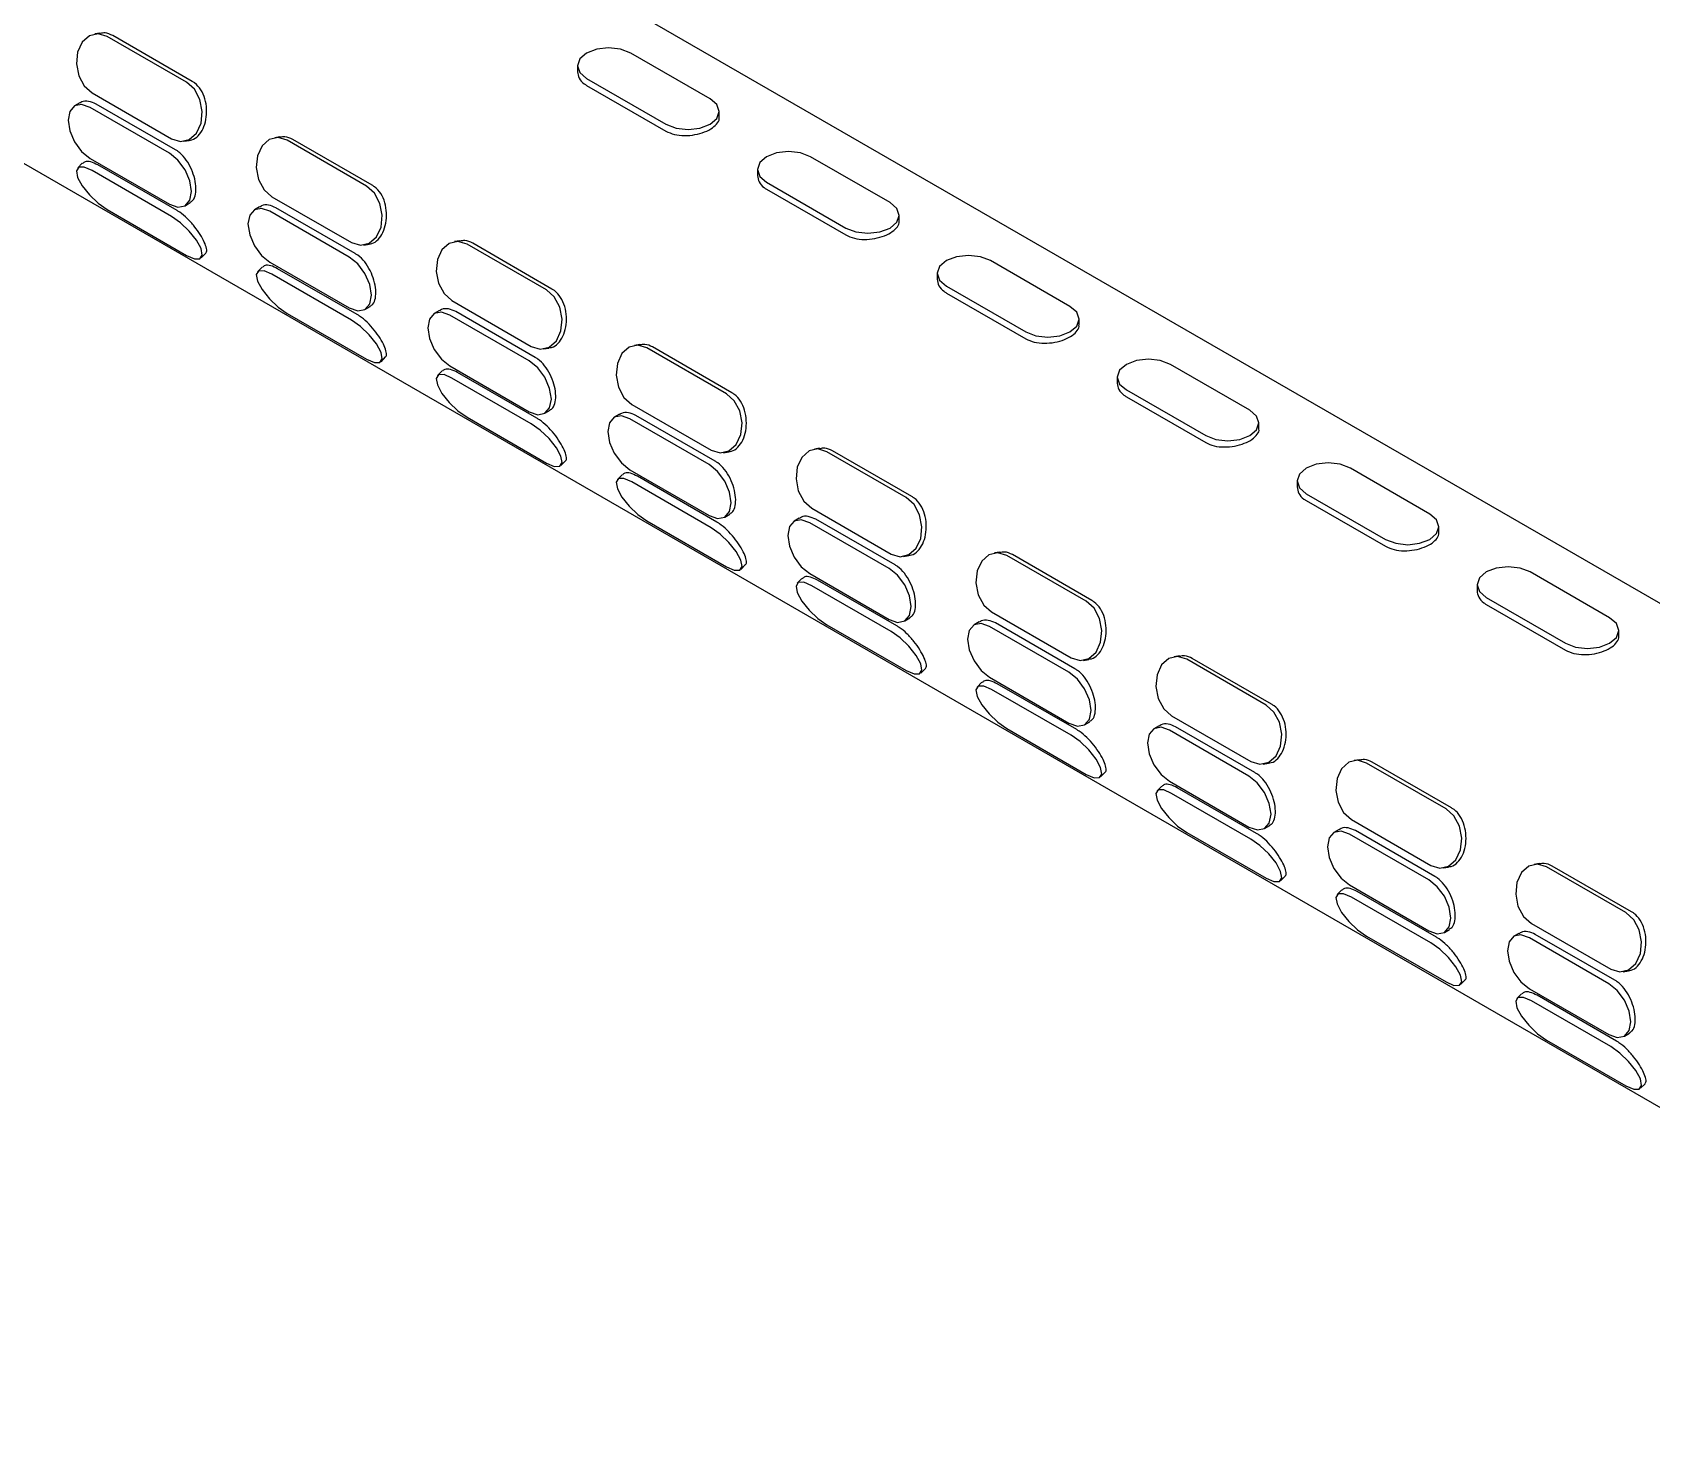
# Model space of a CAD drawing. Extents: x 0 to 3255, y 0 to 2385.
# Drawn here: x 1623.2 to 1753, y 1630.1 to 1742.6 of the extents above; entities that cross this region are included whole.
import ezdxf

# ---------------------------------------------------------------- set-up
doc = ezdxf.new("R2010")
doc.units = 0
doc.header["$LTSCALE"] = 10
doc.header["$MEASUREMENT"] = 0
doc.layers.get('0').update_dxf_attribs({"linetype": 'CONTINUOUS'})

msp = doc.modelspace()

# ---------------------------------------------------------------- linework, layer by layer
at = {"color": 7, "linetype": 'Continuous', "lineweight": 25}
for p, q in [((1816.67, 1660.44), (1473.73, 1858.41)), ((1456.23, 1828.1), (1799.18, 1630.12)), ((1628.62, 1742.56), (1628.2, 1742.49)), ((1635.56, 1738.62), (1629.2, 1742.29)), ((1636.01, 1738.69), (1629.65, 1742.36)), ((1677.53, 1737.29), (1671.17, 1740.96)), ((1666.9, 1739.94), (1666.9, 1739.46)), ((1667.63, 1738.92), (1674, 1735.25)), ((1667.63, 1738.37), (1674, 1734.7)), ((1627.99, 1737.76), (1634.35, 1734.08)), ((1626.99, 1736.96), (1626.57, 1736.72)), ((1634.19, 1732.92), (1627.82, 1736.59)), ((1634.67, 1733.2), (1628.31, 1736.87)), ((1678.27, 1735.79), (1678.27, 1736.27)), ((1635.34, 1733.88), (1635.76, 1733.95)), ((1643.05, 1734.23), (1642.63, 1734.17)), ((1649.99, 1730.29), (1643.62, 1733.96)), ((1650.44, 1730.36), (1644.07, 1734.03)), ((1627.2, 1732.12), (1626.83, 1731.74)), ((1627.82, 1732.51), (1634.19, 1728.84)), ((1634.8, 1728.32), (1628.44, 1731.99)), ((1691.96, 1728.96), (1685.59, 1732.64)), ((1634.35, 1727.86), (1627.99, 1731.54)), ((1681.33, 1731.62), (1681.33, 1731.14)), ((1682.06, 1730.6), (1688.42, 1726.92)), ((1642.41, 1729.43), (1648.78, 1725.75)), ((1682.06, 1730.04), (1688.42, 1726.37)), ((1629.2, 1728.4), (1635.56, 1724.73)), ((1635.44, 1728.71), (1635.86, 1728.96)), ((1641.42, 1728.63), (1641, 1728.39)), ((1648.61, 1724.59), (1642.25, 1728.27)), ((1649.09, 1724.87), (1642.73, 1728.54)), ((1692.69, 1727.46), (1692.69, 1727.94)), ((1649.77, 1725.55), (1650.19, 1725.62)), ((1657.47, 1725.9), (1657.05, 1725.84)), ((1664.41, 1721.96), (1658.05, 1725.64)), ((1664.86, 1722.03), (1658.5, 1725.71)), ((1636.72, 1724.53), (1637.1, 1724.9)), ((1642.25, 1724.18), (1648.61, 1720.51)), ((1706.38, 1720.64), (1700.02, 1724.31)), ((1641.63, 1723.79), (1641.25, 1723.41)), ((1648.78, 1719.54), (1642.41, 1723.21)), ((1649.23, 1719.99), (1642.86, 1723.66)), ((1695.75, 1723.29), (1695.75, 1722.81)), ((1696.48, 1722.27), (1702.85, 1718.6)), ((1696.48, 1721.71), (1702.85, 1718.04)), ((1649.86, 1720.39), (1650.28, 1720.63)), ((1655.84, 1720.3), (1655.42, 1720.06)), ((1656.84, 1721.1), (1663.2, 1717.43)), ((1663.52, 1716.54), (1657.16, 1720.22)), ((1643.62, 1720.07), (1649.99, 1716.4)), ((1663.04, 1716.27), (1656.67, 1719.94)), ((1707.12, 1719.13), (1707.12, 1719.62)), ((1651.15, 1716.2), (1651.52, 1716.58)), ((1664.19, 1717.22), (1664.61, 1717.29)), ((1671.9, 1717.58), (1671.48, 1717.51)), ((1678.84, 1713.63), (1672.47, 1717.31)), ((1679.29, 1713.71), (1672.92, 1717.38)), ((1656.05, 1715.46), (1655.68, 1715.08)), ((1656.67, 1715.86), (1663.04, 1712.18)), ((1663.65, 1711.66), (1657.29, 1715.33)), ((1720.81, 1712.31), (1714.44, 1715.98)), ((1663.2, 1711.21), (1656.84, 1714.88)), ((1710.18, 1714.96), (1710.18, 1714.48)), ((1710.91, 1713.94), (1717.27, 1710.27)), ((1671.26, 1712.77), (1677.63, 1709.1)), ((1710.91, 1713.39), (1717.27, 1709.71)), ((1658.05, 1711.75), (1664.41, 1708.07)), ((1664.29, 1712.06), (1664.71, 1712.3)), ((1670.27, 1711.98), (1669.85, 1711.74)), ((1677.46, 1707.94), (1671.1, 1711.61)), ((1677.94, 1708.22), (1671.58, 1711.89)), ((1721.54, 1710.81), (1721.54, 1711.29)), ((1678.62, 1708.9), (1679.04, 1708.96)), ((1686.32, 1709.25), (1685.9, 1709.18)), ((1693.26, 1705.31), (1686.9, 1708.98)), ((1693.71, 1705.38), (1687.35, 1709.05)), ((1665.57, 1707.87), (1665.95, 1708.25)), ((1671.1, 1707.53), (1677.46, 1703.86)), ((1735.23, 1703.98), (1728.87, 1707.66)), ((1670.48, 1707.13), (1670.1, 1706.76)), ((1677.63, 1702.88), (1671.26, 1706.56)), ((1678.08, 1703.33), (1671.71, 1707.01)), ((1724.6, 1706.63), (1724.6, 1706.15)), ((1725.33, 1705.61), (1731.7, 1701.94)), ((1725.33, 1705.06), (1731.7, 1701.39)), ((1672.47, 1703.42), (1678.84, 1699.74)), ((1678.71, 1703.73), (1679.13, 1703.97)), ((1684.69, 1703.65), (1684.27, 1703.41)), ((1685.69, 1704.45), (1692.05, 1700.77)), ((1692.37, 1699.89), (1686.01, 1703.56)), ((1691.89, 1699.61), (1685.52, 1703.28)), ((1735.97, 1702.48), (1735.97, 1702.96)), ((1700.75, 1700.92), (1700.33, 1700.86)), ((1708.14, 1697.05), (1701.77, 1700.72)), ((1680, 1699.54), (1680.37, 1699.92)), ((1693.04, 1700.57), (1693.46, 1700.64)), ((1707.69, 1696.98), (1701.32, 1700.65)), ((1684.9, 1698.81), (1684.53, 1698.43)), ((1685.52, 1699.2), (1691.89, 1695.53)), ((1692.05, 1694.56), (1685.69, 1698.23)), ((1692.5, 1695.01), (1686.14, 1698.68)), ((1739.03, 1698.31), (1739.03, 1697.83)), ((1749.66, 1695.65), (1743.29, 1699.33)), ((1739.76, 1697.29), (1746.12, 1693.61)), ((1693.14, 1695.4), (1693.56, 1695.65)), ((1700.11, 1696.12), (1706.48, 1692.45)), ((1739.76, 1696.73), (1746.12, 1693.06)), ((1686.9, 1695.09), (1693.26, 1691.42)), ((1699.12, 1695.32), (1698.7, 1695.08)), ((1706.31, 1691.28), (1699.95, 1694.96)), ((1706.79, 1691.56), (1700.43, 1695.24)), ((1750.39, 1694.15), (1750.39, 1694.63)), ((1707.47, 1692.24), (1707.89, 1692.31)), ((1715.17, 1692.59), (1714.75, 1692.53)), ((1722.11, 1688.65), (1715.75, 1692.33)), ((1722.56, 1688.72), (1716.2, 1692.4)), ((1694.42, 1691.22), (1694.8, 1691.59)), ((1699.33, 1690.48), (1698.95, 1690.1)), ((1699.95, 1690.88), (1706.31, 1687.2)), ((1706.93, 1686.68), (1700.56, 1690.35)), ((1706.48, 1686.23), (1700.11, 1689.9)), ((1714.54, 1687.79), (1720.9, 1684.12)), ((1701.32, 1686.76), (1707.69, 1683.09)), ((1707.56, 1687.08), (1707.98, 1687.32)), ((1713.54, 1686.99), (1713.12, 1686.75)), ((1720.74, 1682.96), (1714.37, 1686.63)), ((1721.22, 1683.23), (1714.85, 1686.91)), ((1721.89, 1683.92), (1722.31, 1683.98)), ((1729.6, 1684.27), (1729.18, 1684.2)), ((1736.54, 1680.32), (1730.17, 1684)), ((1736.99, 1680.4), (1730.62, 1684.07)), ((1708.85, 1682.89), (1709.22, 1683.27)), ((1714.37, 1682.55), (1720.74, 1678.87)), ((1713.75, 1682.15), (1713.38, 1681.78)), ((1720.9, 1677.9), (1714.54, 1681.57)), ((1721.35, 1678.35), (1714.99, 1682.02)), ((1721.99, 1678.75), (1722.41, 1678.99)), ((1727.97, 1678.67), (1727.55, 1678.43)), ((1728.96, 1679.46), (1735.33, 1675.79)), ((1715.75, 1678.44), (1722.11, 1674.76)), ((1735.16, 1674.63), (1728.8, 1678.3)), ((1735.64, 1674.91), (1729.28, 1678.58)), ((1723.27, 1674.56), (1723.65, 1674.94)), ((1736.32, 1675.59), (1736.74, 1675.65)), ((1744.02, 1675.94), (1743.6, 1675.87)), ((1750.96, 1672), (1744.6, 1675.67)), ((1751.41, 1672.07), (1745.05, 1675.74)), ((1728.18, 1673.82), (1727.8, 1673.45)), ((1728.8, 1674.22), (1735.16, 1670.55)), ((1735.78, 1670.02), (1729.41, 1673.7)), ((1735.33, 1669.57), (1728.96, 1673.25)), ((1743.39, 1671.14), (1749.75, 1667.46)), ((1730.17, 1670.11), (1736.54, 1666.44)), ((1736.41, 1670.42), (1736.83, 1670.66)), ((1742.39, 1670.34), (1741.97, 1670.1)), ((1749.59, 1666.3), (1743.22, 1669.98)), ((1750.07, 1666.58), (1743.7, 1670.25)), ((1750.74, 1667.26), (1751.16, 1667.33)), ((1737.7, 1666.23), (1738.07, 1666.61)), ((1743.22, 1665.89), (1749.59, 1662.22)), ((1742.6, 1665.5), (1742.23, 1665.12)), ((1749.75, 1661.25), (1743.39, 1664.92)), ((1750.2, 1661.7), (1743.84, 1665.37)), ((1744.6, 1661.78), (1750.96, 1658.11)), ((1750.84, 1662.1), (1751.26, 1662.34)), ((1752.12, 1657.91), (1752.5, 1658.28))]:
    msp.add_line(p, q, dxfattribs=at)
at = {"color": 7, "linetype": 'Continuous', "lineweight": 25, "flags": 128}
for points in [[(1629.2, 1742.29), (1628.47, 1742.51), (1627.77, 1742.35), (1627.19, 1741.83), (1626.82, 1741.04), (1626.73, 1740.1), (1626.91, 1739.14), (1627.36, 1738.32), (1627.99, 1737.76)], [(1671.17, 1740.96), (1670.36, 1741.28), (1669.4, 1741.39), (1668.45, 1741.28), (1667.63, 1740.96), (1667.09, 1740.5), (1666.9, 1739.94), (1667.09, 1739.39), (1667.63, 1738.92)], [(1634.35, 1734.08), (1635.07, 1733.86), (1635.78, 1734.02), (1636.36, 1734.54), (1636.72, 1735.33), (1636.82, 1736.27), (1636.63, 1737.23), (1636.19, 1738.05), (1635.56, 1738.62)], [(1674, 1735.25), (1674.81, 1734.94), (1675.77, 1734.83), (1676.72, 1734.94), (1677.53, 1735.25), (1678.08, 1735.72), (1678.27, 1736.27), (1678.08, 1736.82), (1677.53, 1737.29)], [(1627.82, 1736.59), (1627.15, 1736.83), (1626.57, 1736.72), (1626.19, 1736.28), (1626.06, 1735.57), (1626.19, 1734.71), (1626.57, 1733.83), (1627.15, 1733.06), (1627.82, 1732.51)], [(1643.62, 1733.96), (1642.9, 1734.18), (1642.19, 1734.02), (1641.62, 1733.51), (1641.25, 1732.72), (1641.15, 1731.77), (1641.34, 1730.81), (1641.78, 1729.99), (1642.41, 1729.43)], [(1634.19, 1728.84), (1634.87, 1728.6), (1635.44, 1728.71), (1635.82, 1729.16), (1635.96, 1729.86), (1635.82, 1730.72), (1635.44, 1731.6), (1634.87, 1732.37), (1634.19, 1732.92)], [(1685.59, 1732.64), (1684.78, 1732.95), (1683.83, 1733.06), (1682.87, 1732.95), (1682.06, 1732.64), (1681.52, 1732.17), (1681.33, 1731.62), (1681.52, 1731.06), (1682.06, 1730.6)], [(1627.99, 1731.54), (1627.36, 1731.81), (1626.92, 1731.8), (1626.73, 1731.51), (1626.82, 1730.99), (1627.19, 1730.31), (1627.77, 1729.58), (1628.47, 1728.91), (1629.2, 1728.4)], [(1648.78, 1725.75), (1649.5, 1725.54), (1650.2, 1725.7), (1650.78, 1726.21), (1651.15, 1727), (1651.25, 1727.95), (1651.06, 1728.9), (1650.62, 1729.73), (1649.99, 1730.29)], [(1642.25, 1728.27), (1641.57, 1728.5), (1641, 1728.39), (1640.62, 1727.95), (1640.48, 1727.25), (1640.62, 1726.39), (1641, 1725.5), (1641.57, 1724.73), (1642.25, 1724.18)], [(1688.42, 1726.92), (1689.23, 1726.61), (1690.19, 1726.5), (1691.15, 1726.61), (1691.96, 1726.92), (1692.5, 1727.39), (1692.69, 1727.94), (1692.5, 1728.5), (1691.96, 1728.96)], [(1635.56, 1724.73), (1636.19, 1724.46), (1636.63, 1724.46), (1636.82, 1724.75), (1636.72, 1725.28), (1636.36, 1725.95), (1635.78, 1726.68), (1635.07, 1727.35), (1634.35, 1727.86)], [(1658.05, 1725.64), (1657.32, 1725.85), (1656.62, 1725.69), (1656.04, 1725.18), (1655.67, 1724.39), (1655.58, 1723.44), (1655.76, 1722.49), (1656.21, 1721.66), (1656.84, 1721.1)], [(1648.61, 1720.51), (1649.29, 1720.28), (1649.86, 1720.39), (1650.25, 1720.83), (1650.38, 1721.53), (1650.25, 1722.39), (1649.86, 1723.27), (1649.29, 1724.05), (1648.61, 1724.59)], [(1700.02, 1724.31), (1699.21, 1724.62), (1698.25, 1724.73), (1697.3, 1724.62), (1696.48, 1724.31), (1695.94, 1723.84), (1695.75, 1723.29), (1695.94, 1722.74), (1696.48, 1722.27)], [(1642.41, 1723.21), (1641.78, 1723.48), (1641.34, 1723.47), (1641.15, 1723.19), (1641.25, 1722.66), (1641.62, 1721.98), (1642.2, 1721.25), (1642.9, 1720.58), (1643.62, 1720.07)], [(1663.2, 1717.43), (1663.92, 1717.21), (1664.63, 1717.37), (1665.21, 1717.88), (1665.57, 1718.67), (1665.67, 1719.62), (1665.48, 1720.58), (1665.04, 1721.4), (1664.41, 1721.96)], [(1702.85, 1718.6), (1703.66, 1718.28), (1704.62, 1718.17), (1705.57, 1718.28), (1706.38, 1718.6), (1706.93, 1719.06), (1707.12, 1719.62), (1706.93, 1720.17), (1706.38, 1720.64)], [(1649.99, 1716.4), (1650.62, 1716.13), (1651.06, 1716.14), (1651.25, 1716.43), (1651.15, 1716.95), (1650.78, 1717.63), (1650.2, 1718.36), (1649.5, 1719.03), (1648.78, 1719.54)], [(1656.67, 1719.94), (1656, 1720.17), (1655.42, 1720.06), (1655.04, 1719.62), (1654.91, 1718.92), (1655.04, 1718.06), (1655.42, 1717.18), (1656, 1716.4), (1656.67, 1715.86)], [(1672.47, 1717.31), (1671.75, 1717.53), (1671.04, 1717.37), (1670.47, 1716.85), (1670.1, 1716.06), (1670, 1715.12), (1670.19, 1714.16), (1670.63, 1713.34), (1671.26, 1712.77)], [(1714.44, 1715.98), (1713.63, 1716.3), (1712.68, 1716.41), (1711.72, 1716.3), (1710.91, 1715.98), (1710.37, 1715.51), (1710.18, 1714.96), (1710.37, 1714.41), (1710.91, 1713.94)], [(1656.84, 1714.88), (1656.21, 1715.16), (1655.76, 1715.15), (1655.58, 1714.86), (1655.67, 1714.34), (1656.04, 1713.66), (1656.62, 1712.93), (1657.32, 1712.26), (1658.05, 1711.75)], [(1663.04, 1712.18), (1663.72, 1711.95), (1664.29, 1712.06), (1664.67, 1712.5), (1664.81, 1713.2), (1664.67, 1714.06), (1664.29, 1714.95), (1663.72, 1715.72), (1663.04, 1716.27)], [(1677.63, 1709.1), (1678.35, 1708.88), (1679.05, 1709.04), (1679.63, 1709.56), (1680, 1710.35), (1680.1, 1711.29), (1679.91, 1712.25), (1679.47, 1713.07), (1678.84, 1713.63)], [(1664.41, 1708.07), (1665.04, 1707.8), (1665.48, 1707.81), (1665.67, 1708.1), (1665.57, 1708.62), (1665.21, 1709.3), (1664.63, 1710.03), (1663.92, 1710.7), (1663.2, 1711.21)], [(1671.1, 1711.61), (1670.42, 1711.85), (1669.85, 1711.74), (1669.47, 1711.3), (1669.33, 1710.59), (1669.47, 1709.73), (1669.85, 1708.85), (1670.42, 1708.08), (1671.1, 1707.53)], [(1717.27, 1710.27), (1718.08, 1709.95), (1719.04, 1709.85), (1720, 1709.95), (1720.81, 1710.27), (1721.35, 1710.74), (1721.54, 1711.29), (1721.35, 1711.84), (1720.81, 1712.31)], [(1686.9, 1708.98), (1686.17, 1709.2), (1685.47, 1709.04), (1684.89, 1708.52), (1684.52, 1707.73), (1684.43, 1706.79), (1684.61, 1705.83), (1685.06, 1705.01), (1685.69, 1704.45)], [(1677.46, 1703.86), (1678.14, 1703.62), (1678.71, 1703.73), (1679.1, 1704.17), (1679.23, 1704.88), (1679.1, 1705.74), (1678.71, 1706.62), (1678.14, 1707.39), (1677.46, 1707.94)], [(1728.87, 1707.66), (1728.06, 1707.97), (1727.1, 1708.08), (1726.14, 1707.97), (1725.33, 1707.66), (1724.79, 1707.19), (1724.6, 1706.63), (1724.79, 1706.08), (1725.33, 1705.61)], [(1671.26, 1706.56), (1670.63, 1706.83), (1670.19, 1706.82), (1670, 1706.53), (1670.1, 1706.01), (1670.47, 1705.33), (1671.05, 1704.6), (1671.75, 1703.93), (1672.47, 1703.42)], [(1692.05, 1700.77), (1692.77, 1700.55), (1693.48, 1700.72), (1694.06, 1701.23), (1694.42, 1702.02), (1694.52, 1702.96), (1694.33, 1703.92), (1693.89, 1704.74), (1693.26, 1705.31)], [(1685.52, 1703.28), (1684.85, 1703.52), (1684.27, 1703.41), (1683.89, 1702.97), (1683.76, 1702.26), (1683.89, 1701.41), (1684.27, 1700.52), (1684.85, 1699.75), (1685.52, 1699.2)], [(1731.7, 1701.94), (1732.51, 1701.63), (1733.47, 1701.52), (1734.42, 1701.63), (1735.23, 1701.94), (1735.78, 1702.41), (1735.97, 1702.96), (1735.78, 1703.51), (1735.23, 1703.98)], [(1678.84, 1699.74), (1679.47, 1699.47), (1679.91, 1699.48), (1680.1, 1699.77), (1680, 1700.29), (1679.63, 1700.97), (1679.05, 1701.7), (1678.35, 1702.37), (1677.63, 1702.88)], [(1701.32, 1700.65), (1700.6, 1700.87), (1699.89, 1700.71), (1699.32, 1700.2), (1698.95, 1699.41), (1698.85, 1698.46), (1699.04, 1697.5), (1699.48, 1696.68), (1700.11, 1696.12)], [(1691.89, 1695.53), (1692.57, 1695.29), (1693.14, 1695.4), (1693.52, 1695.85), (1693.66, 1696.55), (1693.52, 1697.41), (1693.14, 1698.29), (1692.56, 1699.07), (1691.89, 1699.61)], [(1743.29, 1699.33), (1742.48, 1699.64), (1741.53, 1699.75), (1740.57, 1699.64), (1739.76, 1699.33), (1739.22, 1698.86), (1739.03, 1698.31), (1739.22, 1697.76), (1739.76, 1697.29)], [(1685.69, 1698.23), (1685.06, 1698.5), (1684.61, 1698.49), (1684.43, 1698.2), (1684.52, 1697.68), (1684.89, 1697), (1685.47, 1696.27), (1686.17, 1695.6), (1686.9, 1695.09)], [(1706.48, 1692.45), (1707.2, 1692.23), (1707.9, 1692.39), (1708.48, 1692.9), (1708.85, 1693.69), (1708.95, 1694.64), (1708.76, 1695.59), (1708.32, 1696.42), (1707.69, 1696.98)], [(1746.12, 1693.61), (1746.93, 1693.3), (1747.89, 1693.19), (1748.85, 1693.3), (1749.66, 1693.61), (1750.2, 1694.08), (1750.39, 1694.63), (1750.2, 1695.19), (1749.66, 1695.65)], [(1693.26, 1691.42), (1693.89, 1691.15), (1694.33, 1691.16), (1694.52, 1691.44), (1694.42, 1691.97), (1694.06, 1692.64), (1693.48, 1693.37), (1692.77, 1694.05), (1692.05, 1694.56)], [(1699.95, 1694.96), (1699.27, 1695.19), (1698.7, 1695.08), (1698.32, 1694.64), (1698.18, 1693.94), (1698.32, 1693.08), (1698.7, 1692.19), (1699.27, 1691.42), (1699.95, 1690.88)], [(1715.75, 1692.33), (1715.02, 1692.54), (1714.32, 1692.38), (1713.74, 1691.87), (1713.37, 1691.08), (1713.28, 1690.13), (1713.46, 1689.18), (1713.91, 1688.35), (1714.54, 1687.79)], [(1706.31, 1687.2), (1706.99, 1686.97), (1707.56, 1687.08), (1707.95, 1687.52), (1708.08, 1688.22), (1707.95, 1689.08), (1707.56, 1689.96), (1706.99, 1690.74), (1706.31, 1691.28)], [(1700.11, 1689.9), (1699.48, 1690.17), (1699.04, 1690.16), (1698.85, 1689.88), (1698.95, 1689.35), (1699.32, 1688.68), (1699.9, 1687.94), (1700.6, 1687.27), (1701.32, 1686.76)], [(1720.9, 1684.12), (1721.62, 1683.9), (1722.33, 1684.06), (1722.91, 1684.57), (1723.27, 1685.36), (1723.37, 1686.31), (1723.18, 1687.27), (1722.74, 1688.09), (1722.11, 1688.65)], [(1714.37, 1686.63), (1713.7, 1686.87), (1713.12, 1686.75), (1712.74, 1686.31), (1712.61, 1685.61), (1712.74, 1684.75), (1713.12, 1683.87), (1713.7, 1683.09), (1714.37, 1682.55)], [(1707.69, 1683.09), (1708.32, 1682.82), (1708.76, 1682.83), (1708.95, 1683.12), (1708.85, 1683.64), (1708.48, 1684.32), (1707.9, 1685.05), (1707.2, 1685.72), (1706.48, 1686.23)], [(1730.17, 1684), (1729.45, 1684.22), (1728.74, 1684.06), (1728.17, 1683.54), (1727.8, 1682.75), (1727.7, 1681.81), (1727.89, 1680.85), (1728.33, 1680.03), (1728.96, 1679.46)], [(1720.74, 1678.87), (1721.42, 1678.64), (1721.99, 1678.75), (1722.37, 1679.19), (1722.51, 1679.89), (1722.37, 1680.75), (1721.99, 1681.64), (1721.41, 1682.41), (1720.74, 1682.96)], [(1714.54, 1681.57), (1713.91, 1681.85), (1713.46, 1681.84), (1713.28, 1681.55), (1713.37, 1681.03), (1713.74, 1680.35), (1714.32, 1679.62), (1715.02, 1678.95), (1715.75, 1678.44)], [(1735.33, 1675.79), (1736.05, 1675.57), (1736.75, 1675.73), (1737.33, 1676.25), (1737.7, 1677.04), (1737.8, 1677.98), (1737.61, 1678.94), (1737.17, 1679.76), (1736.54, 1680.32)], [(1722.11, 1674.76), (1722.74, 1674.49), (1723.18, 1674.5), (1723.37, 1674.79), (1723.27, 1675.31), (1722.91, 1675.99), (1722.33, 1676.72), (1721.62, 1677.39), (1720.9, 1677.9)], [(1728.8, 1678.3), (1728.12, 1678.54), (1727.55, 1678.43), (1727.17, 1677.99), (1727.03, 1677.28), (1727.17, 1676.42), (1727.55, 1675.54), (1728.12, 1674.77), (1728.8, 1674.22)], [(1744.6, 1675.67), (1743.87, 1675.89), (1743.17, 1675.73), (1742.59, 1675.21), (1742.22, 1674.42), (1742.13, 1673.48), (1742.31, 1672.52), (1742.76, 1671.7), (1743.39, 1671.14)], [(1728.96, 1673.25), (1728.33, 1673.52), (1727.89, 1673.51), (1727.7, 1673.22), (1727.8, 1672.7), (1728.17, 1672.02), (1728.75, 1671.29), (1729.45, 1670.62), (1730.17, 1670.11)], [(1735.16, 1670.55), (1735.84, 1670.31), (1736.41, 1670.42), (1736.8, 1670.86), (1736.93, 1671.57), (1736.8, 1672.43), (1736.41, 1673.31), (1735.84, 1674.08), (1735.16, 1674.63)], [(1749.75, 1667.46), (1750.47, 1667.25), (1751.18, 1667.41), (1751.76, 1667.92), (1752.12, 1668.71), (1752.22, 1669.66), (1752.03, 1670.61), (1751.59, 1671.43), (1750.96, 1672)], [(1736.54, 1666.44), (1737.17, 1666.16), (1737.61, 1666.17), (1737.8, 1666.46), (1737.7, 1666.98), (1737.33, 1667.66), (1736.75, 1668.39), (1736.05, 1669.06), (1735.33, 1669.57)], [(1743.22, 1669.98), (1742.55, 1670.21), (1741.97, 1670.1), (1741.59, 1669.66), (1741.46, 1668.95), (1741.59, 1668.1), (1741.97, 1667.21), (1742.55, 1666.44), (1743.22, 1665.89)], [(1749.59, 1662.22), (1750.27, 1661.98), (1750.84, 1662.1), (1751.22, 1662.54), (1751.36, 1663.24), (1751.22, 1664.1), (1750.84, 1664.98), (1750.26, 1665.76), (1749.59, 1666.3)], [(1743.39, 1664.92), (1742.76, 1665.19), (1742.31, 1665.18), (1742.13, 1664.89), (1742.22, 1664.37), (1742.59, 1663.69), (1743.17, 1662.96), (1743.87, 1662.29), (1744.6, 1661.78)], [(1750.96, 1658.11), (1751.59, 1657.84), (1752.03, 1657.85), (1752.22, 1658.13), (1752.12, 1658.66), (1751.76, 1659.33), (1751.18, 1660.06), (1750.47, 1660.74), (1749.75, 1661.25)]]:
    msp.add_lwpolyline(points, dxfattribs=at)
at = {"color": 7, "linetype": 'Continuous', "lineweight": 25}
for points, knots in [([(1629.65, 1742.36), (1629.44, 1742.46), (1629.11, 1742.62), (1628.76, 1742.55), (1628.63, 1742.53)], [0, 0, 0, 0, 0.621996, 1, 1, 1, 1]), ([(1635.76, 1733.98), (1635.83, 1733.98), (1636.11, 1733.99), (1636.51, 1734.3), (1636.91, 1734.87), (1637.14, 1735.62), (1637.2, 1736.46), (1637.06, 1737.3), (1636.73, 1738.04), (1636.34, 1738.48), (1636.08, 1738.65), (1636.01, 1738.69)], [0, 0, 0, 0, 0.050446, 0.179924, 0.309954, 0.439091, 0.567296, 0.695954, 0.825757, 0.955632, 1, 1, 1, 1]), ([(1666.9, 1739.46), (1666.93, 1739.29), (1666.98, 1738.93), (1667.31, 1738.57), (1667.57, 1738.41), (1667.63, 1738.37)], [0, 0, 0, 0, 0.422767, 0.853017, 1, 1, 1, 1]), ([(1628.31, 1736.87), (1628.11, 1736.96), (1627.71, 1737.13), (1627.24, 1737.12), (1627.06, 1736.97), (1627.01, 1736.93)], [0, 0, 0, 0, 0.426698, 0.853291, 1, 1, 1, 1]), ([(1674, 1734.7), (1674.21, 1734.6), (1674.65, 1734.4), (1675.48, 1734.31), (1676.33, 1734.39), (1677.12, 1734.61), (1677.76, 1734.95), (1678.15, 1735.35), (1678.31, 1735.64), (1678.26, 1735.79), (1678.26, 1735.79)], [0, 0, 0, 0, 0.142186, 0.284336, 0.427401, 0.571077, 0.713766, 0.855425, 0.997584, 1, 1, 1, 1]), ([(1635.84, 1728.98), (1635.92, 1729.03), (1636.13, 1729.15), (1636.3, 1729.61), (1636.33, 1730.28), (1636.19, 1731.05), (1635.88, 1731.84), (1635.44, 1732.56), (1635, 1732.99), (1634.74, 1733.16), (1634.67, 1733.2)], [0, 0, 0, 0, 0.094149, 0.237779, 0.380423, 0.522038, 0.664153, 0.807532, 0.950991, 1, 1, 1, 1]), ([(1644.07, 1734.03), (1643.87, 1734.13), (1643.53, 1734.29), (1643.18, 1734.22), (1643.05, 1734.2)], [0, 0, 0, 0, 0.6219957, 1, 1, 1, 1]), ([(1628.44, 1731.99), (1628.25, 1732.08), (1627.86, 1732.27), (1627.43, 1732.29), (1627.28, 1732.15), (1627.22, 1732.09)], [0, 0, 0, 0, 0.368703, 0.737315, 1, 1, 1, 1]), ([(1681.33, 1731.14), (1681.36, 1730.96), (1681.41, 1730.61), (1681.74, 1730.24), (1681.99, 1730.08), (1682.06, 1730.04)], [0, 0, 0, 0, 0.422767, 0.853017, 1, 1, 1, 1]), ([(1650.18, 1725.65), (1650.26, 1725.65), (1650.53, 1725.67), (1650.94, 1725.98), (1651.33, 1726.54), (1651.57, 1727.3), (1651.62, 1728.13), (1651.49, 1728.97), (1651.16, 1729.71), (1650.77, 1730.15), (1650.5, 1730.32), (1650.44, 1730.36)], [0, 0, 0, 0, 0.050446, 0.179924, 0.309954, 0.439091, 0.567296, 0.695954, 0.825757, 0.955632, 1, 1, 1, 1]), ([(1637.08, 1724.92), (1637.1, 1724.93), (1637.2, 1724.98), (1637.18, 1725.27), (1637.01, 1725.76), (1636.67, 1726.4), (1636.19, 1727.07), (1635.62, 1727.71), (1635.14, 1728.11), (1634.87, 1728.27), (1634.8, 1728.32)], [0, 0, 0, 0, 0.04406, 0.195632, 0.346164, 0.495609, 0.645582, 0.796889, 0.948281, 1, 1, 1, 1]), ([(1642.73, 1728.54), (1642.53, 1728.63), (1642.13, 1728.81), (1641.67, 1728.79), (1641.48, 1728.64), (1641.43, 1728.6)], [0, 0, 0, 0, 0.426698, 0.853291, 1, 1, 1, 1]), ([(1688.42, 1726.37), (1688.64, 1726.27), (1689.07, 1726.07), (1689.9, 1725.98), (1690.75, 1726.06), (1691.54, 1726.29), (1692.19, 1726.62), (1692.57, 1727.02), (1692.74, 1727.31), (1692.69, 1727.46), (1692.69, 1727.46)], [0, 0, 0, 0, 0.142186, 0.284336, 0.427401, 0.571077, 0.713766, 0.855425, 0.997584, 1, 1, 1, 1]), ([(1658.5, 1725.71), (1658.29, 1725.8), (1657.96, 1725.96), (1657.61, 1725.9), (1657.48, 1725.87)], [0, 0, 0, 0, 0.621996, 1, 1, 1, 1]), ([(1650.26, 1720.65), (1650.35, 1720.7), (1650.56, 1720.82), (1650.72, 1721.28), (1650.76, 1721.95), (1650.61, 1722.73), (1650.31, 1723.52), (1649.86, 1724.23), (1649.43, 1724.66), (1649.16, 1724.83), (1649.09, 1724.87)], [0, 0, 0, 0, 0.094149, 0.237779, 0.380423, 0.522038, 0.664153, 0.807532, 0.950991, 1, 1, 1, 1]), ([(1642.86, 1723.66), (1642.67, 1723.75), (1642.29, 1723.94), (1641.85, 1723.96), (1641.71, 1723.82), (1641.65, 1723.77)], [0, 0, 0, 0, 0.368703, 0.737315, 1, 1, 1, 1]), ([(1695.75, 1722.81), (1695.78, 1722.63), (1695.83, 1722.28), (1696.16, 1721.92), (1696.42, 1721.76), (1696.48, 1721.71)], [0, 0, 0, 0, 0.422767, 0.853017, 1, 1, 1, 1]), ([(1664.61, 1717.32), (1664.68, 1717.33), (1664.96, 1717.34), (1665.36, 1717.65), (1665.76, 1718.21), (1665.99, 1718.97), (1666.05, 1719.81), (1665.91, 1720.64), (1665.58, 1721.38), (1665.19, 1721.82), (1664.93, 1721.99), (1664.86, 1722.03)], [0, 0, 0, 0, 0.0504462, 0.1799239, 0.309954, 0.439091, 0.567296, 0.6959542, 0.8257566, 0.9556319, 1, 1, 1, 1]), ([(1657.16, 1720.22), (1656.96, 1720.3), (1656.56, 1720.48), (1656.09, 1720.46), (1655.91, 1720.31), (1655.86, 1720.28)], [0, 0, 0, 0, 0.426698, 0.853291, 1, 1, 1, 1]), ([(1651.5, 1716.6), (1651.53, 1716.61), (1651.62, 1716.65), (1651.6, 1716.94), (1651.44, 1717.44), (1651.09, 1718.07), (1650.62, 1718.75), (1650.05, 1719.38), (1649.56, 1719.78), (1649.3, 1719.95), (1649.23, 1719.99)], [0, 0, 0, 0, 0.04406, 0.195632, 0.346164, 0.495609, 0.645582, 0.796889, 0.948281, 1, 1, 1, 1]), ([(1702.85, 1718.04), (1703.06, 1717.94), (1703.5, 1717.74), (1704.33, 1717.66), (1705.18, 1717.73), (1705.97, 1717.96), (1706.61, 1718.29), (1707, 1718.69), (1707.16, 1718.99), (1707.11, 1719.13), (1707.11, 1719.13)], [0, 0, 0, 0, 0.142186, 0.284336, 0.427401, 0.571077, 0.713766, 0.855425, 0.997584, 1, 1, 1, 1]), ([(1672.92, 1717.38), (1672.72, 1717.48), (1672.38, 1717.63), (1672.03, 1717.57), (1671.9, 1717.54)], [0, 0, 0, 0, 0.621996, 1, 1, 1, 1]), ([(1664.69, 1712.33), (1664.77, 1712.37), (1664.98, 1712.49), (1665.15, 1712.96), (1665.18, 1713.62), (1665.04, 1714.4), (1664.73, 1715.19), (1664.29, 1715.9), (1663.85, 1716.34), (1663.59, 1716.5), (1663.52, 1716.54)], [0, 0, 0, 0, 0.094149, 0.237779, 0.380423, 0.522038, 0.664153, 0.807532, 0.950991, 1, 1, 1, 1]), ([(1657.29, 1715.33), (1657.1, 1715.43), (1656.71, 1715.61), (1656.28, 1715.63), (1656.13, 1715.5), (1656.07, 1715.44)], [0, 0, 0, 0, 0.368703, 0.737315, 1, 1, 1, 1]), ([(1679.03, 1709), (1679.11, 1709), (1679.38, 1709.01), (1679.79, 1709.32), (1680.18, 1709.88), (1680.42, 1710.64), (1680.47, 1711.48), (1680.34, 1712.32), (1680.01, 1713.05), (1679.62, 1713.5), (1679.35, 1713.66), (1679.29, 1713.71)], [0, 0, 0, 0, 0.050446, 0.179924, 0.309954, 0.439091, 0.567296, 0.695954, 0.825757, 0.955632, 1, 1, 1, 1]), ([(1710.18, 1714.48), (1710.2, 1714.31), (1710.26, 1713.95), (1710.59, 1713.59), (1710.84, 1713.43), (1710.91, 1713.39)], [0, 0, 0, 0, 0.422767, 0.853017, 1, 1, 1, 1]), ([(1665.93, 1708.27), (1665.95, 1708.28), (1666.05, 1708.32), (1666.03, 1708.61), (1665.86, 1709.11), (1665.52, 1709.74), (1665.04, 1710.42), (1664.47, 1711.05), (1663.99, 1711.46), (1663.72, 1711.62), (1663.65, 1711.66)], [0, 0, 0, 0, 0.04406, 0.195632, 0.346164, 0.495609, 0.645582, 0.796889, 0.948281, 1, 1, 1, 1]), ([(1671.58, 1711.89), (1671.38, 1711.98), (1670.98, 1712.15), (1670.52, 1712.13), (1670.33, 1711.99), (1670.28, 1711.95)], [0, 0, 0, 0, 0.426698, 0.853291, 1, 1, 1, 1]), ([(1717.27, 1709.71), (1717.49, 1709.61), (1717.92, 1709.41), (1718.75, 1709.33), (1719.6, 1709.41), (1720.39, 1709.63), (1721.03, 1709.97), (1721.42, 1710.37), (1721.59, 1710.66), (1721.54, 1710.8), (1721.54, 1710.81)], [0, 0, 0, 0, 0.142186, 0.284336, 0.427401, 0.571077, 0.713766, 0.855425, 0.997584, 1, 1, 1, 1]), ([(1687.35, 1709.05), (1687.14, 1709.15), (1686.81, 1709.31), (1686.46, 1709.24), (1686.33, 1709.22)], [0, 0, 0, 0, 0.6219957, 1, 1, 1, 1]), ([(1671.71, 1707.01), (1671.52, 1707.1), (1671.14, 1707.29), (1670.7, 1707.3), (1670.56, 1707.17), (1670.5, 1707.11)], [0, 0, 0, 0, 0.368703, 0.737315, 1, 1, 1, 1]), ([(1679.11, 1704), (1679.2, 1704.05), (1679.41, 1704.17), (1679.57, 1704.63), (1679.61, 1705.29), (1679.46, 1706.07), (1679.16, 1706.86), (1678.71, 1707.58), (1678.28, 1708.01), (1678.01, 1708.17), (1677.94, 1708.22)], [0, 0, 0, 0, 0.094149, 0.237779, 0.380423, 0.522038, 0.664153, 0.807532, 0.950991, 1, 1, 1, 1]), ([(1724.6, 1706.15), (1724.63, 1705.98), (1724.68, 1705.62), (1725.01, 1705.26), (1725.27, 1705.1), (1725.33, 1705.06)], [0, 0, 0, 0, 0.422767, 0.853017, 1, 1, 1, 1]), ([(1693.46, 1700.67), (1693.53, 1700.67), (1693.81, 1700.69), (1694.21, 1700.99), (1694.61, 1701.56), (1694.84, 1702.31), (1694.9, 1703.15), (1694.76, 1703.99), (1694.43, 1704.73), (1694.04, 1705.17), (1693.78, 1705.34), (1693.71, 1705.38)], [0, 0, 0, 0, 0.050446, 0.179924, 0.309954, 0.439091, 0.567296, 0.695954, 0.825757, 0.955632, 1, 1, 1, 1]), ([(1680.35, 1699.94), (1680.38, 1699.95), (1680.47, 1700), (1680.45, 1700.28), (1680.29, 1700.78), (1679.94, 1701.42), (1679.47, 1702.09), (1678.9, 1702.72), (1678.41, 1703.13), (1678.15, 1703.29), (1678.08, 1703.33)], [0, 0, 0, 0, 0.04406, 0.195632, 0.346164, 0.495609, 0.645582, 0.796889, 0.948281, 1, 1, 1, 1]), ([(1686.01, 1703.56), (1685.81, 1703.65), (1685.41, 1703.82), (1684.94, 1703.81), (1684.76, 1703.66), (1684.71, 1703.62)], [0, 0, 0, 0, 0.426698, 0.853291, 1, 1, 1, 1]), ([(1731.7, 1701.39), (1731.91, 1701.29), (1732.35, 1701.09), (1733.18, 1701), (1734.03, 1701.08), (1734.82, 1701.3), (1735.46, 1701.64), (1735.85, 1702.04), (1736.01, 1702.33), (1735.96, 1702.48), (1735.96, 1702.48)], [0, 0, 0, 0, 0.142186, 0.284336, 0.427401, 0.571077, 0.713766, 0.855425, 0.997584, 1, 1, 1, 1]), ([(1701.77, 1700.72), (1701.57, 1700.82), (1701.23, 1700.98), (1700.88, 1700.91), (1700.75, 1700.89)], [0, 0, 0, 0, 0.621996, 1, 1, 1, 1]), ([(1693.54, 1695.67), (1693.62, 1695.72), (1693.83, 1695.84), (1694, 1696.3), (1694.03, 1696.97), (1693.89, 1697.74), (1693.58, 1698.54), (1693.14, 1699.25), (1692.7, 1699.68), (1692.44, 1699.85), (1692.37, 1699.89)], [0, 0, 0, 0, 0.094149, 0.237779, 0.380423, 0.522038, 0.664153, 0.807532, 0.950991, 1, 1, 1, 1]), ([(1686.14, 1698.68), (1685.95, 1698.77), (1685.56, 1698.96), (1685.13, 1698.98), (1684.98, 1698.84), (1684.92, 1698.79)], [0, 0, 0, 0, 0.368703, 0.737315, 1, 1, 1, 1]), ([(1707.88, 1692.34), (1707.96, 1692.35), (1708.23, 1692.36), (1708.64, 1692.67), (1709.03, 1693.23), (1709.27, 1693.99), (1709.32, 1694.82), (1709.19, 1695.66), (1708.86, 1696.4), (1708.47, 1696.84), (1708.2, 1697.01), (1708.14, 1697.05)], [0, 0, 0, 0, 0.050446, 0.179924, 0.309954, 0.439091, 0.567296, 0.695954, 0.825757, 0.955632, 1, 1, 1, 1]), ([(1739.03, 1697.83), (1739.05, 1697.65), (1739.11, 1697.3), (1739.44, 1696.93), (1739.69, 1696.77), (1739.76, 1696.73)], [0, 0, 0, 0, 0.422767, 0.853017, 1, 1, 1, 1]), ([(1694.78, 1691.61), (1694.8, 1691.62), (1694.9, 1691.67), (1694.88, 1691.96), (1694.71, 1692.45), (1694.37, 1693.09), (1693.89, 1693.76), (1693.32, 1694.4), (1692.84, 1694.8), (1692.57, 1694.96), (1692.5, 1695.01)], [0, 0, 0, 0, 0.0440598, 0.1956323, 0.3461637, 0.4956088, 0.6455822, 0.7968893, 0.9482813, 1, 1, 1, 1]), ([(1700.43, 1695.24), (1700.23, 1695.32), (1699.83, 1695.5), (1699.37, 1695.48), (1699.18, 1695.33), (1699.13, 1695.3)], [0, 0, 0, 0, 0.426698, 0.853291, 1, 1, 1, 1]), ([(1746.12, 1693.06), (1746.34, 1692.96), (1746.77, 1692.76), (1747.6, 1692.68), (1748.45, 1692.75), (1749.24, 1692.98), (1749.88, 1693.31), (1750.27, 1693.71), (1750.44, 1694), (1750.39, 1694.15), (1750.39, 1694.15)], [0, 0, 0, 0, 0.142186, 0.284336, 0.427401, 0.571077, 0.713766, 0.855425, 0.997584, 1, 1, 1, 1]), ([(1716.2, 1692.4), (1715.99, 1692.5), (1715.66, 1692.65), (1715.31, 1692.59), (1715.18, 1692.56)], [0, 0, 0, 0, 0.621996, 1, 1, 1, 1]), ([(1700.56, 1690.35), (1700.37, 1690.45), (1699.99, 1690.63), (1699.55, 1690.65), (1699.41, 1690.51), (1699.35, 1690.46)], [0, 0, 0, 0, 0.368703, 0.737315, 1, 1, 1, 1]), ([(1707.96, 1687.35), (1708.05, 1687.39), (1708.26, 1687.51), (1708.42, 1687.97), (1708.46, 1688.64), (1708.31, 1689.42), (1708.01, 1690.21), (1707.56, 1690.92), (1707.13, 1691.35), (1706.86, 1691.52), (1706.79, 1691.56)], [0, 0, 0, 0, 0.094149, 0.237779, 0.380423, 0.522038, 0.664153, 0.807532, 0.950991, 1, 1, 1, 1]), ([(1722.31, 1684.01), (1722.38, 1684.02), (1722.66, 1684.03), (1723.06, 1684.34), (1723.46, 1684.9), (1723.69, 1685.66), (1723.75, 1686.5), (1723.61, 1687.33), (1723.28, 1688.07), (1722.89, 1688.51), (1722.63, 1688.68), (1722.56, 1688.72)], [0, 0, 0, 0, 0.050446, 0.179924, 0.309954, 0.439091, 0.567296, 0.695954, 0.825757, 0.955632, 1, 1, 1, 1]), ([(1709.2, 1683.29), (1709.23, 1683.3), (1709.32, 1683.34), (1709.3, 1683.63), (1709.14, 1684.13), (1708.79, 1684.76), (1708.32, 1685.44), (1707.75, 1686.07), (1707.26, 1686.47), (1707, 1686.64), (1706.93, 1686.68)], [0, 0, 0, 0, 0.0440598, 0.1956323, 0.3461637, 0.4956088, 0.6455822, 0.7968893, 0.9482813, 1, 1, 1, 1]), ([(1714.85, 1686.91), (1714.66, 1686.99), (1714.26, 1687.17), (1713.79, 1687.15), (1713.61, 1687.01), (1713.56, 1686.97)], [0, 0, 0, 0, 0.426698, 0.853291, 1, 1, 1, 1]), ([(1730.62, 1684.07), (1730.42, 1684.17), (1730.08, 1684.33), (1729.73, 1684.26), (1729.6, 1684.23)], [0, 0, 0, 0, 0.621996, 1, 1, 1, 1]), ([(1722.39, 1679.02), (1722.47, 1679.07), (1722.68, 1679.18), (1722.85, 1679.65), (1722.88, 1680.31), (1722.74, 1681.09), (1722.43, 1681.88), (1721.99, 1682.59), (1721.55, 1683.03), (1721.29, 1683.19), (1721.22, 1683.23)], [0, 0, 0, 0, 0.094149, 0.237779, 0.380423, 0.522038, 0.664153, 0.807532, 0.950991, 1, 1, 1, 1]), ([(1714.99, 1682.02), (1714.8, 1682.12), (1714.41, 1682.3), (1713.98, 1682.32), (1713.83, 1682.19), (1713.77, 1682.13)], [0, 0, 0, 0, 0.368703, 0.737315, 1, 1, 1, 1]), ([(1736.73, 1675.69), (1736.81, 1675.69), (1737.08, 1675.7), (1737.49, 1676.01), (1737.88, 1676.58), (1738.12, 1677.33), (1738.17, 1678.17), (1738.04, 1679.01), (1737.71, 1679.75), (1737.32, 1680.19), (1737.05, 1680.35), (1736.99, 1680.4)], [0, 0, 0, 0, 0.050446, 0.179924, 0.309954, 0.439091, 0.567296, 0.695954, 0.825757, 0.955632, 1, 1, 1, 1]), ([(1729.28, 1678.58), (1729.08, 1678.67), (1728.68, 1678.84), (1728.22, 1678.83), (1728.03, 1678.68), (1727.98, 1678.64)], [0, 0, 0, 0, 0.426698, 0.853291, 1, 1, 1, 1]), ([(1723.63, 1674.96), (1723.65, 1674.97), (1723.75, 1675.01), (1723.73, 1675.3), (1723.56, 1675.8), (1723.22, 1676.43), (1722.74, 1677.11), (1722.17, 1677.74), (1721.69, 1678.15), (1721.42, 1678.31), (1721.35, 1678.35)], [0, 0, 0, 0, 0.0440598, 0.1956323, 0.3461637, 0.4956088, 0.6455822, 0.7968893, 0.9482813, 1, 1, 1, 1]), ([(1736.81, 1670.69), (1736.9, 1670.74), (1737.11, 1670.86), (1737.27, 1671.32), (1737.31, 1671.98), (1737.16, 1672.76), (1736.86, 1673.55), (1736.41, 1674.27), (1735.98, 1674.7), (1735.71, 1674.86), (1735.64, 1674.91)], [0, 0, 0, 0, 0.094149, 0.237779, 0.380423, 0.522038, 0.664153, 0.807532, 0.950991, 1, 1, 1, 1]), ([(1745.05, 1675.74), (1744.84, 1675.84), (1744.51, 1676), (1744.16, 1675.93), (1744.03, 1675.91)], [0, 0, 0, 0, 0.621996, 1, 1, 1, 1]), ([(1729.41, 1673.7), (1729.22, 1673.79), (1728.84, 1673.98), (1728.4, 1673.99), (1728.26, 1673.86), (1728.2, 1673.8)], [0, 0, 0, 0, 0.368703, 0.737315, 1, 1, 1, 1]), ([(1751.16, 1667.36), (1751.23, 1667.36), (1751.51, 1667.38), (1751.91, 1667.68), (1752.31, 1668.25), (1752.54, 1669), (1752.6, 1669.84), (1752.46, 1670.68), (1752.13, 1671.42), (1751.74, 1671.86), (1751.48, 1672.03), (1751.41, 1672.07)], [0, 0, 0, 0, 0.050446, 0.179924, 0.309954, 0.439091, 0.567296, 0.695954, 0.825757, 0.955632, 1, 1, 1, 1]), ([(1738.05, 1666.63), (1738.08, 1666.64), (1738.17, 1666.69), (1738.15, 1666.97), (1737.99, 1667.47), (1737.64, 1668.11), (1737.17, 1668.78), (1736.6, 1669.42), (1736.11, 1669.82), (1735.85, 1669.98), (1735.78, 1670.02)], [0, 0, 0, 0, 0.04406, 0.195632, 0.346164, 0.495609, 0.645582, 0.796889, 0.948281, 1, 1, 1, 1]), ([(1743.7, 1670.25), (1743.51, 1670.34), (1743.11, 1670.51), (1742.64, 1670.5), (1742.46, 1670.35), (1742.41, 1670.31)], [0, 0, 0, 0, 0.426698, 0.853291, 1, 1, 1, 1]), ([(1743.84, 1665.37), (1743.65, 1665.46), (1743.26, 1665.65), (1742.83, 1665.67), (1742.68, 1665.53), (1742.62, 1665.48)], [0, 0, 0, 0, 0.368703, 0.737315, 1, 1, 1, 1]), ([(1751.24, 1662.36), (1751.32, 1662.41), (1751.53, 1662.53), (1751.7, 1662.99), (1751.73, 1663.66), (1751.59, 1664.43), (1751.28, 1665.23), (1750.84, 1665.94), (1750.4, 1666.37), (1750.14, 1666.54), (1750.07, 1666.58)], [0, 0, 0, 0, 0.094149, 0.237779, 0.380423, 0.522038, 0.664153, 0.807532, 0.950991, 1, 1, 1, 1]), ([(1752.48, 1658.3), (1752.5, 1658.31), (1752.6, 1658.36), (1752.58, 1658.65), (1752.41, 1659.15), (1752.07, 1659.78), (1751.59, 1660.45), (1751.02, 1661.09), (1750.54, 1661.49), (1750.27, 1661.65), (1750.2, 1661.7)], [0, 0, 0, 0, 0.04406, 0.195632, 0.346164, 0.495609, 0.645582, 0.796889, 0.948281, 1, 1, 1, 1])]:
    msp.add_open_spline(points, degree=3, knots=knots, dxfattribs=at)

doc.saveas('drawing.dxf')
